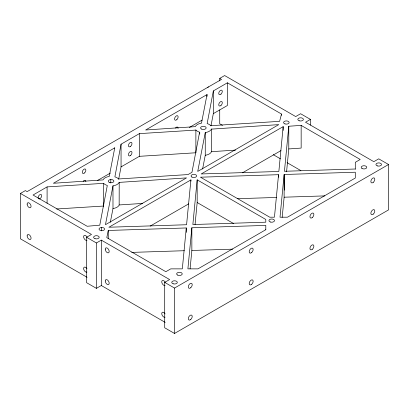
<?xml version="1.0" encoding="UTF-8"?>
<svg xmlns="http://www.w3.org/2000/svg" width="409" height="409" viewBox="0 0 409 409"><rect width="100%" height="100%" fill="white"/><g stroke="black" fill="none" stroke-linecap="round" stroke-linejoin="round"><path stroke-width="0.61" d="M186.274 227.956L182.327 268.866L170.747 268.866L165.834 271.704L106.785 237.609L108.257 230.466L186.274 227.956L186.274 232.373M190.906 179.899L186.581 224.735L108.922 227.23L190.906 179.899L190.906 181.156M265.799 229.817L265.799 225.405L191.857 227.777L187.895 268.866L197.961 268.866L265.799 229.7M197.174 179.848L192.864 224.531L265.799 222.189L265.799 219.464L197.174 179.848L197.174 202.537L195.052 224.567M190.088 268.805L191.857 250.472L191.857 227.777M278.544 174.689L274.444 217.199L269.73 217.199L200.446 177.194L278.544 174.689L278.544 177.209M283.176 126.626L278.851 171.463L201.192 173.958L283.176 126.626L283.176 130.41M284.127 174.505L280.012 217.199L287.455 217.199L355.288 178.033L355.288 172.22L284.127 174.505L284.127 197.199L282.19 217.291M355.288 169.254L355.288 162.322L360.201 159.484L301.157 125.394L288.78 126.243L284.439 171.284L355.288 169.004M286.576 171.775L288.78 148.937L288.78 126.243M112.986 185.839L105.456 224.689L186.509 177.895L119.152 182.399A8.338 4.816 0 0 1 113.257 185.804L112.986 185.839L112.986 208.529L110.318 222.317M121.059 144.203L114.883 176.867A8.338 4.816 0 0 1 118.528 178.968L188.033 174.571L191.964 172.301L199.587 132.173A8.338 4.816 0 0 1 195.942 130.067L139.367 133.631L121.059 144.203L121.059 166.892L118.671 179.208M207.031 94.566L201.479 123.201L201.213 123.232A8.338 4.816 0 0 0 195.318 126.637L145.665 129.996L207.031 94.566L207.031 96.458M208.518 86.902L207.741 87.347M205.257 132.567L197.726 171.422L278.78 124.627L211.422 129.126A8.338 4.816 0 0 1 205.528 132.531L205.257 132.567L205.257 155.256L202.588 169.045M213.329 90.931L207.153 123.595A8.338 4.816 0 0 1 210.799 125.696L279.623 121.34L281.504 114.045L227.394 82.807L213.329 90.931L213.329 113.625L210.947 125.916M119.208 182.245L119.152 205.093A8.338 4.816 0 0 1 113.257 208.498L112.986 208.529M211.479 128.973L211.422 151.821A8.338 4.816 0 0 1 205.528 155.226L205.257 155.256M87.091 277.297L20.45 238.825L20.45 193.437L25.363 190.599L27.132 191.622L221.499 79.402L219.73 78.385L219.73 80.905M219.73 78.385L224.643 75.547L295.692 116.565L300.605 113.728L310.431 119.402L310.431 125.072M47.096 186.903L33.027 195.027L87.132 226.264L99.77 225.18L107.311 185.446A8.338 4.816 0 0 1 103.671 183.339L47.096 186.903L47.096 203.293M97.623 180.425L110.338 173.084M121.059 166.892L139.367 156.325L195.942 152.762M189.341 127.475L202.056 120.134M213.329 113.625L227.394 105.502L227.394 82.807M165.21 322.399L101.32 285.513L96.406 288.35L86.58 282.68L86.58 237.292L91.493 234.454L20.45 193.437M86.58 237.292L96.406 242.966L101.32 240.129L169.617 279.557L164.704 282.394L164.704 327.783L174.531 333.453L388.55 209.889L388.55 164.505L378.724 158.83L373.811 161.667L305.518 122.235L310.431 119.402M150.19 226.1L188.702 203.861M242.46 172.828L280.973 150.589M164.704 282.394L174.531 288.069L388.55 164.505M288.78 148.937L301.157 148.084L301.157 125.394M211.479 151.667L235.604 150.108M56.621 208.984L103.671 206.034M119.208 204.94L142.7 203.421M237.271 198.708L276.637 197.44M284.127 197.199L324.792 195.896M131.724 252.404L184.367 250.712M191.857 250.472L232.655 249.163M101.657 227.46L101.815 227.46A2.781 1.605 0 0 1 104.244 229.843A2.781 1.605 0 0 1 99.459 229.919A2.781 1.605 0 0 1 101.657 227.46L101.657 230.865M222.491 125.364L219.73 123.769L219.73 109.903M273.299 154.699L280.477 158.84M287.108 162.67L300.912 170.64M197.174 202.537L233.697 223.626M284.439 175.067L284.439 190.195M281.504 114.045L281.504 115.307M199.735 132.209L199.735 134.101M195.875 129.98L195.875 152.675M174.531 288.069L174.531 333.453M139.367 133.631L139.367 156.325M110.788 179.561L110.788 182.961M108.257 230.466L108.257 238.662M103.605 183.252L103.605 205.947M101.32 240.129L101.32 285.513M96.406 242.966L96.406 288.35M175.461 128.043A2.5 1.442 -60 0 1 178.114 128.278M83.191 181.315A2.5 1.442 -60 0 1 85.844 181.55M38.374 198.59A2.5 1.442 -60 0 1 39.601 194.853A2.5 1.442 -60 0 1 41.646 196.034A2.5 1.442 -60 0 1 39.024 198.968M165.108 317.139A2.781 1.605 60 0 1 162.332 315.533A2.781 1.605 60 0 1 162.332 312.323A2.781 1.605 60 0 1 165.108 313.928M86.989 272.036A2.781 1.605 60 0 1 84.208 270.431A2.781 1.605 60 0 1 84.208 267.22A2.781 1.605 60 0 1 86.989 268.825M86.989 240.267A2.781 1.605 60 0 1 84.208 238.662A2.781 1.605 60 0 1 84.208 235.451A2.781 1.605 60 0 1 86.989 237.056M165.108 285.37A2.781 1.605 60 0 1 162.332 283.764A2.781 1.605 60 0 1 162.332 280.554A2.781 1.605 60 0 1 165.108 282.159M114.76 147.838L109.208 176.473L108.942 176.504A8.338 4.816 0 0 0 103.048 179.909L53.395 183.268L114.76 147.838M176.806 119.663A2.5 1.442 -60 0 0 177.598 115.788A2.5 1.442 -60 0 0 174.638 118.411A2.5 1.442 -60 0 0 176.806 119.663M84.535 172.935A2.5 1.442 -60 0 0 85.328 169.06A2.5 1.442 -60 0 0 82.367 171.683A2.5 1.442 -60 0 0 84.535 172.935M130.67 155.374A2.5 1.442 -60 0 0 131.463 151.499A2.5 1.442 -60 0 0 128.503 154.127A2.5 1.442 -60 0 0 130.67 155.374M130.67 146.299A2.5 1.442 -60 0 0 131.463 142.424A2.5 1.442 -60 0 0 128.503 145.047A2.5 1.442 -60 0 0 130.67 146.299M220.972 105.466A2.5 1.442 -60 0 0 221.77 101.59A2.5 1.442 -60 0 0 218.81 104.218A2.5 1.442 -60 0 0 220.972 105.466M220.972 94.121A2.5 1.442 -60 0 0 221.77 90.246A2.5 1.442 -60 0 0 218.81 92.869A2.5 1.442 -60 0 0 220.972 94.121M177.475 275.017A2.781 1.605 0 0 0 182.128 274.301A2.781 1.605 0 0 0 178.723 272.333A2.781 1.605 0 0 0 177.475 275.017M362.016 168.472A2.781 1.605 0 0 0 366.668 167.756A2.781 1.605 0 0 0 363.264 165.788A2.781 1.605 0 0 0 362.016 168.472M270.323 222A2.781 1.605 0 0 0 274.49 220.609A2.781 1.605 0 0 0 270.323 219.224A2.781 1.605 0 0 0 270.323 222M191.887 177.061A2.781 1.605 0 0 0 196.535 176.34A2.781 1.605 0 0 0 193.13 174.377A2.781 1.605 0 0 0 191.887 177.061M284.966 123.912A2.781 1.605 0 0 0 289.132 122.521A2.781 1.605 0 0 0 284.966 121.13A2.781 1.605 0 0 0 284.966 123.912M109.137 182.291A2.781 1.605 0 0 0 113.784 181.57A2.781 1.605 0 0 0 110.379 179.602A2.781 1.605 0 0 0 109.137 182.291M201.407 129.019A2.781 1.605 0 0 0 206.054 128.298A2.781 1.605 0 0 0 202.649 126.33A2.781 1.605 0 0 0 201.407 129.019M105.251 280.978A2.781 1.605 60 0 0 108.201 284.644A2.781 1.605 60 0 0 108.201 280.712A2.781 1.605 60 0 0 105.251 280.978M27.132 235.875A2.781 1.605 60 0 0 30.082 239.541A2.781 1.605 60 0 0 30.082 235.61A2.781 1.605 60 0 0 27.132 235.875M27.132 204.101A2.781 1.605 60 0 0 30.082 207.772A2.781 1.605 60 0 0 30.082 203.84A2.781 1.605 60 0 0 27.132 204.101M105.251 249.204A2.781 1.605 60 0 0 108.201 252.874A2.781 1.605 60 0 0 108.201 248.943A2.781 1.605 60 0 0 105.251 249.204M95.021 238.682A2.781 1.605 0 0 0 99.188 237.292A2.781 1.605 0 0 0 95.021 235.901A2.781 1.605 0 0 0 95.021 238.682M173.14 283.785A2.781 1.605 0 0 0 177.307 282.394A2.781 1.605 0 0 0 173.14 281.003A2.781 1.605 0 0 0 173.14 283.785M299.214 120.788A2.781 1.605 0 0 0 303.381 119.402A2.781 1.605 0 0 0 299.214 118.012A2.781 1.605 0 0 0 299.214 120.788M377.333 165.89A2.781 1.605 0 0 0 381.505 164.505A2.781 1.605 0 0 0 377.333 163.114A2.781 1.605 0 0 0 377.333 165.89M373.335 214.055A2.781 1.605 -60 0 0 374.22 209.751A2.781 1.605 -60 0 0 370.927 212.67A2.781 1.605 -60 0 0 373.335 214.055M190.763 319.465A2.781 1.605 -60 0 0 191.642 315.16A2.781 1.605 -60 0 0 188.355 318.079A2.781 1.605 -60 0 0 190.763 319.465M312.415 249.229A2.781 1.605 -60 0 0 313.294 244.925A2.781 1.605 -60 0 0 310.007 247.844A2.781 1.605 -60 0 0 312.415 249.229M251.683 284.291A2.781 1.605 -60 0 0 252.568 279.986A2.781 1.605 -60 0 0 249.275 282.905A2.781 1.605 -60 0 0 251.683 284.291M373.335 182.286A2.781 1.605 -60 0 0 374.22 177.981A2.781 1.605 -60 0 0 370.927 180.896A2.781 1.605 -60 0 0 373.335 182.286M312.415 217.46A2.781 1.605 -60 0 0 313.294 213.155A2.781 1.605 -60 0 0 310.007 216.07A2.781 1.605 -60 0 0 312.415 217.46M251.683 252.522A2.781 1.605 -60 0 0 252.568 248.217A2.781 1.605 -60 0 0 249.275 251.131A2.781 1.605 -60 0 0 251.683 252.522M190.763 287.696A2.781 1.605 -60 0 0 191.642 283.391A2.781 1.605 -60 0 0 188.355 286.305A2.781 1.605 -60 0 0 190.763 287.696"/></g></svg>
